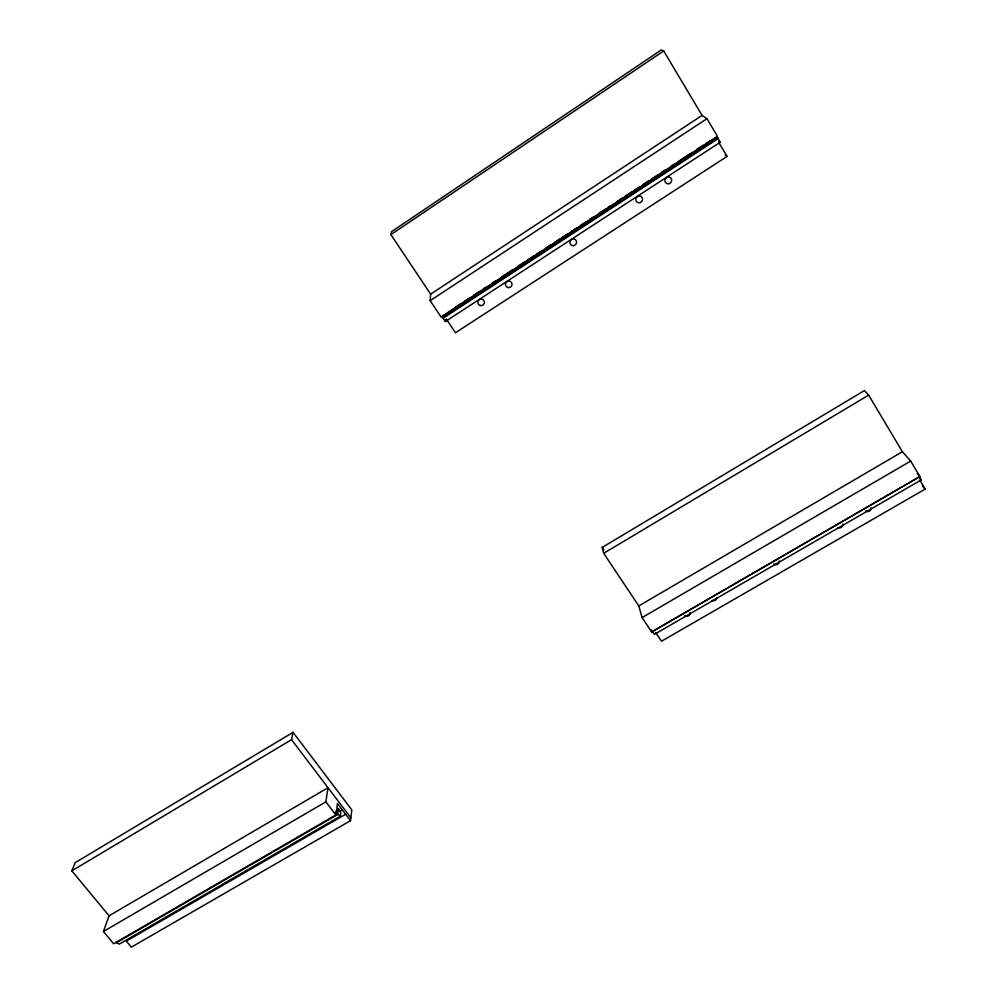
<?xml version="1.0" encoding="UTF-8"?>
<svg xmlns="http://www.w3.org/2000/svg" width="997" height="997" viewBox="0 0 997 997"><rect width="100%" height="100%" fill="white"/><g stroke="black" fill="none" stroke-linecap="round" stroke-linejoin="round"><path stroke-width="1.5" d="M445.435 321.495L442.531 317.819L442.593 316.361L716.781 137.187L717.865 137.972L720.17 142.297L445.435 321.495L445.472 319.962M430.156 300.683L430.629 294.152L390.874 234.619L391.547 231.653L661.435 49.85L663.703 50.959L702.075 115.39L706.96 118.693L717.454 136.34L441.048 316.971L430.156 300.683L706.96 118.693M345.61 814.262L126.345 941.131L131.342 947.15L350.495 820.693L351.804 809.876L293.056 732.334L75.261 862.604L71.834 870.842L109.545 916.405M116.038 942.339L119.229 944.147L340.376 816.144L340.8 812.966L338.668 808.654L338.207 809.215L336.886 807.483L337.435 803.507L350.495 820.693M337.559 813.976L337.971 810.947L336.65 809.203L335.852 814.998L325.857 801.875L328.013 787.73L109.047 915.819L103.439 931.485L113.646 943.76L337.559 813.976L340.376 816.144M71.834 870.842L291.535 739.674L293.056 732.334M390.874 234.619L663.703 50.959M430.629 294.152L702.075 115.39M455.641 307.026L460.851 303.624M464.764 301.069L469.973 297.667M473.887 295.112L479.096 291.697M482.997 289.155L486.91 286.6M492.119 283.185L496.02 280.631M501.242 277.228L512.957 269.564M518.166 266.162L524.684 261.899M527.288 260.205L533.806 255.942M536.411 254.247L541.62 250.833M545.521 248.278L550.743 244.876M554.644 242.321L559.853 238.919M562.458 237.211L567.667 233.809M571.58 231.254L576.789 227.852M580.703 225.297L585.912 221.895M589.813 219.34L593.726 216.785M598.935 213.37L605.453 209.121M608.058 207.413L610.663 205.718M617.168 201.456L622.377 198.054M624.994 196.347L631.5 192.097M634.104 190.39L639.314 186.987M643.227 184.433L648.436 181.018M652.35 178.463L657.559 175.061M661.46 172.506L665.373 169.951M670.582 166.549L674.495 163.994M678.396 161.439L691.419 152.927M696.629 149.525L703.147 145.263M705.751 143.568L709.665 141.013M442.531 317.819L717.865 137.972M442.892 318.355L718.214 138.558M718.7 142.359L727.075 156.417L455.455 332.761L446.27 319.003M602.238 547.403L864.449 390.562L868.661 395.124L902.397 451.753L910.685 461.075L919.895 476.566L651.689 631.973L642.08 617.604L638.815 605.927L603.683 553.31L602.238 547.403L603.945 549.97M603.683 553.31L868.661 395.124M638.815 605.927L902.397 451.753M103.439 931.485L325.857 801.875M642.08 617.604L910.685 461.075M335.279 812.505L337.971 810.947M339.653 811.521L342.345 809.963M116.375 942.738L337.883 814.412M652.3 631.587L919.496 476.765M919.795 477.276L921.153 479.981L654.531 634.304L652.624 632.061M919.895 480.242L925.166 489.091L661.51 641.233L655.652 632.459M719.036 141.462L720.17 142.297M725.106 154.909L727.075 156.417M917.34 473.65L919.895 476.566M919.284 477.837L921.153 479.981M922.424 485.95L925.166 489.091M291.535 739.674L350.844 817.814M651.004 629.568L651.689 631.973M689.974 612.569A3.103 2.817 -13.8 0 1 684.827 615.548M716.843 597.801A3.128 2.829 -15.6 0 1 712.194 600.493M779.193 560.912A3.178 2.866 -19.8 0 1 773.896 563.978M842.926 524.011A3.24 2.904 -23.5 0 1 838.165 527.575M871.042 507.735A3.265 2.916 -25 0 1 865.595 510.888M669.174 183.647A3.502 3.315 -48.5 0 0 670.645 177.827A3.502 3.315 -48.5 0 0 664.974 179.747A3.502 3.315 -48.5 0 0 669.174 183.647M480.429 305.531A3.278 3.228 -24.5 0 0 484.23 301.318A3.278 3.228 -24.5 0 0 478.697 300.209A3.278 3.228 -24.5 0 0 480.429 305.531M640.086 202.59A3.465 3.303 -47.4 0 0 641.507 196.82A3.465 3.303 -47.4 0 0 635.874 198.715A3.465 3.303 -47.4 0 0 640.086 202.59M573.337 245.648A3.39 3.278 -43.2 0 0 576.079 240.476A3.39 3.278 -43.2 0 0 570.309 240.85A3.39 3.278 -43.2 0 0 573.337 245.648M508.021 287.56A3.315 3.24 -33 0 0 511.872 283.322A3.315 3.24 -33 0 0 506.314 282.201A3.315 3.24 -33 0 0 508.021 287.56"/></g></svg>
